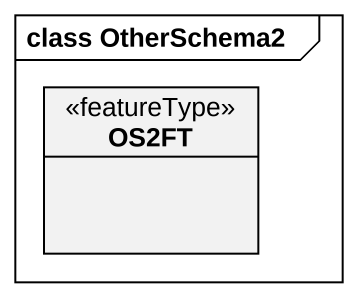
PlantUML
@startuml
mainframe class OtherSchema2
hide circle
hide empty members
class OS2FT <<featureType>>
@enduml
